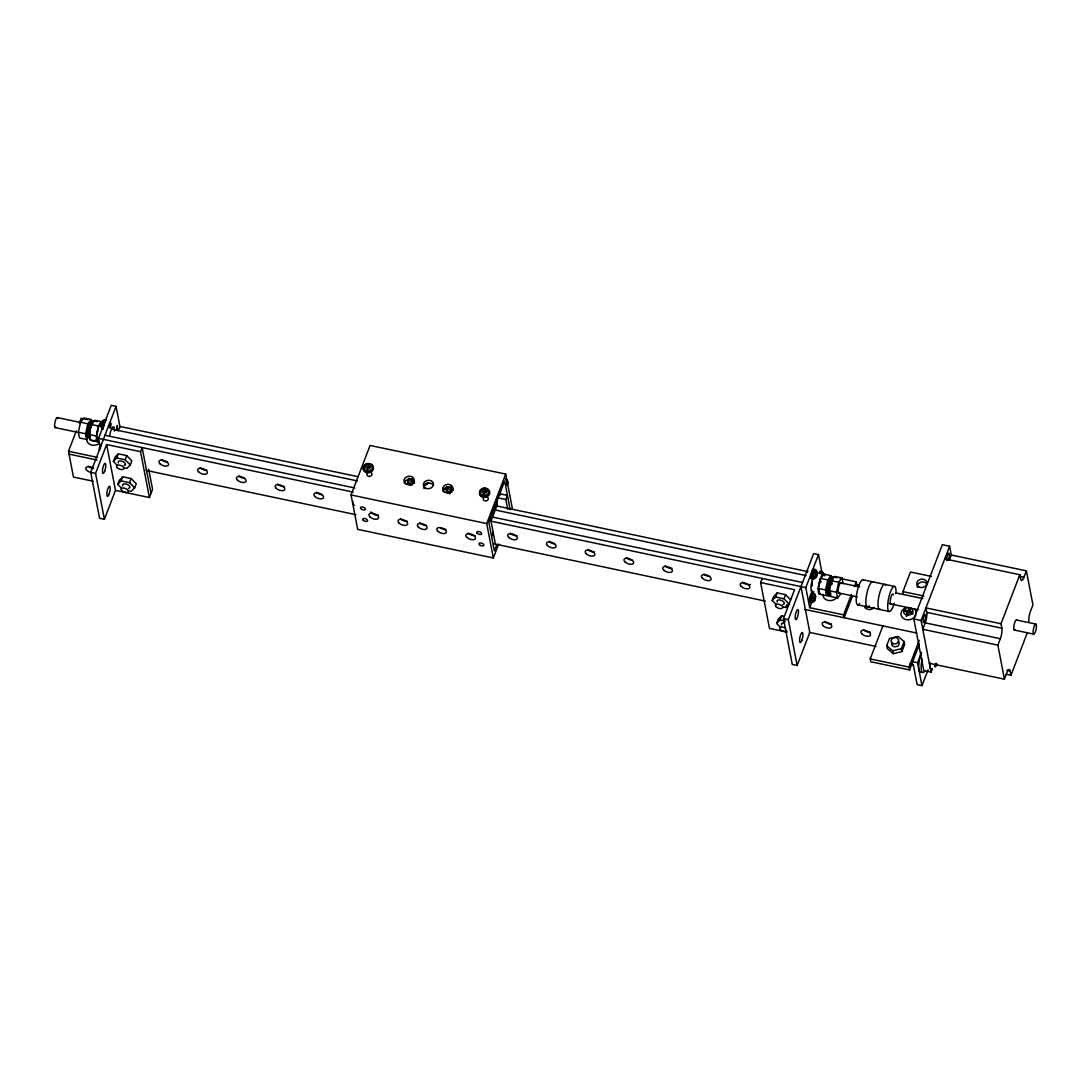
<?xml version="1.0" encoding="UTF-8"?>
<svg xmlns="http://www.w3.org/2000/svg" width="1091" height="1091" viewBox="0 0 1091 1091"><rect width="100%" height="100%" fill="white"/><g stroke="black" fill="none" stroke-linecap="round" stroke-linejoin="round"><path stroke-width="1.5" d="M88.262 435.977L88.044 432.104L88.262 435.977L90.226 435.855M411.048 484.759L412.589 478.635M449.901 493.828L451.347 486.818M811.868 575.612L812.236 573.143M88.098 433.441L88.044 434.736L90.035 434.668L89.967 433.045L87.989 432.991L88.126 430.59L90.076 431.204C88.548 427.631 95.272 421.658 91.835 421.999L90.458 422.353L89.039 426.049L90.948 426.608L91.767 424.726M449.806 492.982L449.806 492.941A4.978 4.091 -10.9 0 1 446.642 487.991L447.024 487.322A4.432 3.641 -10.9 0 0 448.796 491.482L450.965 491.932A4.432 3.641 -10.9 0 0 452.11 491.796M829.951 589.208L827.96 589.154L828.096 586.767L830.046 587.367L830.687 583.521L828.751 583.058L830.565 584.08L831.165 581.776L829.269 581.217L828.314 585.171L830.306 585.431M827.96 589.154L828.014 588.281L828.233 592.14L828.069 589.617L828.014 590.913L830.006 590.831M830.783 584.435L831.124 581.639M89.503 435.5L89.298 437.436L86.189 436.7M88.098 431.013L88.371 428.927L90.335 429.254M828.069 587.176L828.342 585.103M831.587 584.149L831.901 582.199L831.015 582.949M88.998 435.554L88.616 437.505L87.689 436.195L88.248 434.477L86.394 434.123M828.969 591.717L828.587 593.681L826.733 593.327M90.717 427.358L88.78 426.895L88.371 428.927M88.385 437.368L86.734 439.509L79.466 437.968L78.361 432.241L80.557 422.231L83.843 417.948L91.112 419.476L91.671 422.34M86.734 439.509L85.63 433.768L87.812 423.758L91.112 419.476M102.008 421.781L98.722 426.063L96.526 436.073L97.631 441.8L90.362 440.273L89.257 434.545L91.453 424.522L94.74 420.24L102.008 421.781A10.255 2.659 -78.1 0 0 97.017 432.268A10.255 2.659 -78.1 0 0 98.367 441.678M829.174 592.454L826.705 595.672L819.436 594.131L818.332 588.404L820.527 578.394L823.814 574.111L831.083 575.653L831.642 578.516M826.705 595.672L825.601 589.945L827.796 579.921L831.083 575.653M840.902 593.695L837.602 597.977L830.333 596.436L829.228 590.708L831.424 580.698L834.724 576.416L841.979 577.944L843.084 583.685M837.602 597.977L836.497 592.236L838.693 582.226L841.979 577.944M88.78 426.895L89.298 425.04L91.194 425.613L90.948 426.608M89.039 426.049L89.298 425.04M829.269 581.217L828.628 583.63M831.451 577.753L831.806 578.175C836.238 578.789 827.142 576.675 829.01 582.212L830.919 582.785L831.165 581.776M88.057 437.041L88.248 434.477M91.344 425.517L89.476 424.863L89.871 423.499L91.739 424.154M89.476 424.863L90.458 422.353L92.299 423.076M832.269 579.239L831.71 580.317L829.842 579.662L829.446 581.039L830.428 578.516L832.269 579.239L833.238 578.503M830.019 592.999L828.587 593.681L827.66 592.358L828.219 590.64L826.364 590.286L826.678 591.022M101.504 422.435L101.299 423.063A2.728 0.709 -78.1 0 0 100.918 425.681L101.068 426.472A2.728 0.709 -78.1 0 0 102.09 425.49L101.504 422.435A2.728 0.709 -78.1 0 1 102.54 421.453L102.649 421.767M100.904 445.36L100.563 446.369A4.432 1.146 -78.1 0 0 100.072 448.606M807.395 572.12L807.804 571.057M936.937 663.874L936.201 665.796A4.623 1.2 -78.1 0 1 934.837 666.601L934.592 665.265A4.623 1.2 -78.1 0 1 934.605 664.269M89.926 424.004L91.003 421.699L92.817 422.449M829.896 580.167L830.974 577.875L832.788 578.625M830.919 582.785L831.71 580.317M93.253 481.24L73.465 477.067L68.501 451.265L76.343 430.836M79.357 422.981L81.17 418.262L87.621 419.626M102.077 423.226L100.958 426.158L101.818 428.299A4.432 1.146 -78.1 0 0 102.745 428.136M100.481 448.401L98.545 438.364L111.214 405.361L116.055 406.384L120.16 427.672M115.482 490.391L149.385 497.551L140.562 451.688L106.645 444.542L115.482 490.391L104.395 519.275L99.554 518.252L90.717 472.389L116.055 406.384M104.395 519.275L95.572 473.412L106.645 444.542M118.169 431L119.928 426.445L357.998 476.685M117.405 465.584L113.369 461.411L114.95 457.279L118.333 453.856L126.774 455.629L131.834 460.852L130.252 464.971L126.856 468.407L124.047 467.807M113.369 461.411L116.751 457.975L118.333 453.856M130.252 464.971L125.192 459.761L126.774 455.629M121.824 488.509L117.787 484.336L119.369 480.217L122.751 476.781L131.193 478.554L136.252 483.777L134.657 487.895L131.275 491.332L128.465 490.745M117.787 484.336L121.169 480.899L122.751 476.781M140.562 451.688L142.144 447.569L150.981 493.418M134.657 487.895L129.611 482.686L131.193 478.554M149.385 497.551L152.563 489.286L148.69 469.239M498.682 544.054L493.337 557.978L357.684 529.353L351.07 494.959L370.067 445.455L505.719 474.08L512.334 508.461M493.337 557.978L486.709 523.585L505.719 474.08M491.605 536.649L493.187 532.531M507.751 509.347L505.856 499.528L507.438 495.396L499.364 493.691M496.8 544.641L494.359 550.982L488.85 522.33L504.683 481.063L510.206 509.729M787.225 632.153L769.469 628.402L760.632 582.553L762.214 578.435M776.233 604.619L772.196 600.459L773.778 596.327L777.174 592.89L785.602 594.677L790.661 599.886M772.196 600.459L775.578 597.022L777.174 592.89M782.874 606.855L785.684 607.455L789.079 604.019L784.02 598.795L785.602 594.677M780.651 627.557L776.615 623.384L778.197 619.252L781.579 615.815L784.402 616.415M776.615 623.384L779.997 619.947L781.579 615.815M785.684 607.455L786.747 604.7M800.971 586.603L809.808 632.466L797.139 665.469L792.284 664.446L783.461 618.597L794.548 589.713L760.632 582.553M797.139 665.469L788.302 619.62L813.641 553.601L818.482 554.623L822.028 573.007M852.589 595.713L844.148 617.711L843.588 614.847L809.686 607.687L805.813 587.626L818.482 554.623M811.118 578.121L815.495 576.962L817.077 572.257A2.728 0.709 -78.1 0 0 816.273 572.72L816.041 573.239A2.728 0.709 -78.1 0 0 815.454 576.484L815.604 577.275A2.728 0.709 -78.1 0 0 816.409 576.798L816.627 576.28A2.728 0.709 -78.1 0 0 817.227 573.034L816.327 570.429A4.432 1.146 -78.1 0 0 815.018 571.193L814.65 572.025A4.432 1.146 -78.1 0 0 813.681 577.303L813.927 578.585A4.432 1.146 -78.1 0 0 815.236 577.821M809.686 607.687L812.099 601.4M828.178 595.713L829.392 592.536L829.678 593.968M829.31 595.945L830.524 592.768L830.81 594.2M843.588 614.847L851.43 594.418M854.458 586.563L856.258 581.844L840.111 578.435M919.454 644.099L909.539 669.942L870.782 661.76L870.223 658.896L882.892 625.893M903.498 594.486L902.939 591.622L910.467 572.025L931.455 576.443M886.71 645.654L889.465 638.467L898.152 636.408L904.084 641.549L904.644 644.413L901.875 651.6L893.188 653.659L887.256 648.518L886.71 645.654L892.643 650.781L893.188 653.659M907.453 611.751L906.512 616.36L907.453 611.751L903.73 610.974M908.107 612.228L909.048 607.619L908.107 612.228L905.625 611.71M907.371 615.174L908.585 611.996L912.321 612.787L912.594 614.219M909.239 612.46L910.18 607.864L910.453 609.296L909.321 609.051M901.875 651.6L901.33 648.736L904.084 641.549M932.232 668.947L931.032 672.097L923.763 670.57L913.822 618.979L942.338 544.709L949.606 546.25L951.284 555.019L949.306 560.16M931.032 672.097L921.09 620.52L949.606 546.25M997.87 645.136L1000.338 638.699A7.692 1.991 -78.1 0 0 1001.893 628.211L1001.02 623.738L925.945 607.892L926.805 612.365A7.692 1.991 -78.1 0 1 925.25 622.852L922.781 629.289L997.87 645.136L1004.429 679.175L929.341 663.328M909.539 669.942L908.98 667.078L919.236 640.362M910.03 663.874L913.249 664.555L917.122 684.616L921.963 685.639L917.545 662.714L921.199 653.195M921.963 685.639L928.059 669.779M934.755 666.328L935.969 663.151M1001.02 623.738L1019.84 574.725L944.751 558.878M1019.84 574.725L1020.699 579.185A7.692 1.991 -78.1 0 0 1023.903 577.303L1026.372 570.866L951.284 555.019M1004.429 679.175L1006.898 672.738A7.692 1.991 -78.1 0 1 1010.102 670.842L1010.962 675.315L1006.066 674.279M1010.962 675.315L1027.34 632.63M90.348 423.513L91.48 421.59L93.267 422.34M810.804 596.177L811.227 595.331M818.755 573.307L819.177 572.339A5.128 1.323 -78.1 0 1 820.882 572.039M819.982 573.648L820.391 572.707A4.978 1.296 -78.1 0 1 822.137 573.28M821.25 574.207L821.618 573.375A4.432 1.146 -78.1 0 1 822.928 572.598L823.773 574.739M814.418 596.859L814.636 596.341A2.728 0.709 -78.1 0 1 815.441 595.863L815.591 596.654A2.728 0.709 -78.1 0 1 815.004 599.9L814.772 600.418A2.728 0.709 -78.1 0 1 813.968 600.882L813.818 600.105A2.728 0.709 -78.1 0 1 814.418 596.859L815.004 599.9M813.968 600.596L813.6 601.427A4.432 1.146 -78.1 0 1 812.304 602.205L812.045 600.923A4.432 1.146 -78.1 0 1 813.013 595.645L813.395 594.813A4.432 1.146 -78.1 0 1 814.691 594.036L815.55 596.177L813.859 600.568L809.495 601.741M408.757 478.308L408.266 479.194A4.432 3.641 -10.9 0 0 410.039 483.299L412.207 483.749A4.432 3.641 -10.9 0 0 414.444 483.231M408.457 479.467L407.884 480.49A5.128 4.214 -10.9 0 0 409.943 485.236M480.354 491.059L479.781 492.096A5.128 4.214 -10.9 0 0 482.427 497.073A5.128 4.214 -10.9 0 0 488.891 495.178L489.477 494.141A5.128 4.214 -10.9 0 0 484.909 488.863M363.917 466.866L363.521 467.562A5.128 4.214 -10.9 0 0 366.167 472.539A5.128 4.214 -10.9 0 0 372.631 470.63L373.204 469.607A5.128 4.214 -10.9 0 0 369.944 464.452L368.322 463.484A4.432 3.641 -10.9 0 0 364.394 465.38L363.521 466.866A4.978 4.091 -10.9 0 0 366.085 471.707A4.978 4.091 -10.9 0 0 372.372 469.853L372.917 468.857A4.978 4.091 -10.9 0 0 370.367 464.03L368.799 464.234L366.781 472.703M365.376 465.884L365.676 465.339A2.728 2.237 -10.9 0 1 368.09 464.18L369.426 464.452A2.728 2.237 -10.9 0 1 370.517 466.975L370.217 467.521A2.728 2.237 -10.9 0 1 367.803 468.694L366.467 468.407A2.728 2.237 -10.9 0 1 365.376 465.884L370.517 466.975M414.116 480.926A2.728 2.237 -10.9 0 1 412.166 481.622L410.83 481.349A2.728 2.237 -10.9 0 1 409.739 478.826L409.943 478.458M428.054 482.522L427.481 483.558A5.128 4.214 -10.9 0 1 424.263 485.577M481.636 490.432L481.949 489.873A2.728 2.237 -10.9 0 1 484.363 488.713L485.686 488.986A2.728 2.237 -10.9 0 1 486.791 491.509L486.477 492.055A2.728 2.237 -10.9 0 1 484.063 493.227L482.74 492.941A2.728 2.237 -10.9 0 1 481.636 490.432L486.791 491.509M116.505 430.4L117.419 425.422L116.328 430.427M90.048 436.823L87.444 437.082M892.643 650.781L901.33 648.736M826.16 592.863L828.028 593.218M827.414 593.259L829.269 593.599M85.834 435.841L87.689 436.195M825.805 592.004L827.66 592.358M1019.008 576.266L1023.903 577.303M409.739 478.826L413.598 479.645M452.356 487.813L448.496 487.009A2.728 2.237 -10.9 0 0 449.587 489.518L450.924 489.804A2.728 2.237 -10.9 0 0 453.338 488.632M497.782 497.823L505.856 499.528M863.117 579.785L894.606 586.44M90.853 420.308L97.317 421.671M496.187 505.856L807.517 571.561M830.428 576.389L836.879 577.753M902.939 591.622L923.941 596.041M855.985 584.531L859.313 585.24M895.984 592.972L922.877 598.577M80.557 422.231L87.812 423.758M91.453 424.522L98.722 426.063M820.527 578.394L827.796 579.921M831.424 580.698L838.693 582.226M57.318 417.58L80.666 422.517M112.359 429.199L357.507 480.94M494.264 509.797L806.126 575.612M841.147 583.003L859.49 586.876M1016.498 620.015L1035.877 624.107A5.128 1.323 -78.1 0 1 1035.332 631.975A5.128 1.323 -78.1 0 1 1033.136 631.253A5.128 1.323 -78.1 0 1 1035.877 624.107M104.968 435.268L354.711 487.963M491.223 516.779L802.553 582.485M78.361 432.241L85.63 433.768M89.257 434.545L96.526 436.073M818.332 588.404L825.601 589.945M829.228 590.708L836.497 592.236M55.123 427.59L78.47 432.527M838.952 593.013L857.294 596.886M889.165 603.609L918.227 609.746M1014.303 630.025L1033.682 634.116M926.805 612.365L1001.893 628.211M98.545 438.364L353.116 492.096M489.641 520.898L805.813 587.626M907.835 610.796L904.098 610.005L904.371 611.437M908.953 611.028L912.69 611.819M910.48 612.733L912.962 613.251M351.07 494.959L486.709 523.585M857.649 604.823L889.124 611.465M913.822 618.979L921.09 620.52M925.25 622.852L1000.338 638.699M116.751 457.975L125.192 459.761M775.578 597.022L784.02 598.795M68.501 451.265L97.563 457.402M69.047 454.129L97.085 460.047M146.099 470.398L355.871 514.666M494.059 543.836L765.432 601.1M804.967 609.446L916.808 633.053M90.717 472.389L95.572 473.412M783.461 618.597L788.302 619.62M121.169 480.899L129.611 482.686M779.997 619.947L785.629 621.134M1006.829 670.16L1010.102 670.842M809.386 632.371L876.059 646.445M912.703 661.692L917.545 662.714M913.508 665.346L910.276 664.664L912.499 665.387M870.223 658.896L908.98 667.078M811.199 601.441A5.128 1.323 -78.1 0 1 809.427 601.332A5.128 1.323 -78.1 0 1 810.518 594.745L810.954 593.777A5.128 1.323 -78.1 0 1 812.168 592.604L813.859 593.886A4.978 1.296 -78.1 0 0 812.168 594.145L811.745 595.086A4.978 1.296 -78.1 0 0 810.695 601.468A4.978 1.296 -78.1 0 0 812.4 601.591M822.082 572.448L823.091 573.102M816.504 570.934L815.482 570.279A4.978 1.296 -78.1 0 0 813.791 570.525L813.381 571.466A4.978 1.296 -78.1 0 0 812.29 577.398A4.978 1.296 -78.1 0 0 813.613 578.653M102.69 428.477L101.572 427.017A4.432 1.146 -78.1 0 1 102.199 422.749L102.54 421.74A4.432 1.146 -78.1 0 1 104.204 420.13L105.759 420.471A4.978 1.296 -78.1 0 0 103.686 421.699L103.304 422.817A4.978 1.296 -78.1 0 0 103.154 429.322M486.204 488.986L484.595 488.018A4.432 3.641 -10.9 0 0 480.667 489.914L479.795 491.414A4.978 4.091 -10.9 0 0 482.358 496.241A4.978 4.091 -10.9 0 0 488.632 494.4L489.191 493.391A4.978 4.091 -10.9 0 0 484.759 488.277M831.806 578.175L832.01 579.103M91.835 421.999L92.039 422.926M1026.372 570.866L1032.932 604.905L1030.463 611.342A7.692 1.991 -78.1 0 0 1028.908 621.829M908.585 611.996L908.871 613.428M856.258 581.844L856.817 584.708M816.041 573.239L816.627 576.28M496.76 501.696L497.319 504.56L490.977 521.062L495.396 543.986M483.04 497.237L485.059 488.768L486.75 488.468A4.432 3.641 -10.9 0 1 488.536 492.573L488.032 493.459A4.432 3.641 -10.9 0 1 484.118 495.355L481.949 494.905A4.432 3.641 -10.9 0 1 480.163 490.8L480.354 490.405A4.978 4.091 -10.9 0 1 483.463 488.441M814.868 594.54L814.936 595.318A4.432 1.146 -78.1 0 1 814.922 596.272M99.431 443.341A7.692 6.328 -10.9 0 1 91.017 444.855A7.692 6.328 -10.9 0 1 86.694 439.046M96.008 440.123A4.623 3.805 -10.9 0 1 93.676 440.669L91.412 440.191A4.623 3.805 -10.9 0 1 89.339 436.905M781.647 624.979A3.846 1.95 21 0 1 784.634 623.016M786.816 631.021A3.846 1.95 21 0 1 781.729 630.612A3.846 1.95 21 0 1 780.42 627.311A3.846 1.95 21 0 1 785.738 628.307M874.123 607.36A5.128 4.214 -10.9 0 1 868.913 609.528A5.128 4.214 -10.9 0 1 864.863 606.473M865.313 608.246A5.128 4.214 -10.9 0 1 866.131 606.105M831.451 623.957A5.128 2.605 21 0 1 824.632 621.515M870.209 632.139A5.128 2.605 21 0 1 863.39 629.684M122.819 485.931A3.846 1.95 21 0 1 124.592 483.831A3.846 1.95 21 0 1 129.338 485.904A3.846 1.95 21 0 1 128.397 488.359M91.18 472.553A5.128 2.605 21 0 1 85.944 467.644A5.128 2.605 21 0 1 93.676 468.38M92.776 468.421A5.128 2.605 21 0 1 88.303 466.102M364.094 466.525A5.128 4.214 -10.9 0 1 366.058 464.943M498.996 493.8A2.564 1.296 21 0 1 500.292 494.905M506.879 482.767A4.432 2.25 21 0 0 507.765 481.281L507.492 480.599A4.432 2.25 21 0 0 505.256 478.69M505.583 478.663A2.728 1.377 21 0 1 506.388 479.495L506.551 479.904A2.728 1.377 21 0 1 506.347 480.599M506.879 484.09A4.978 2.523 21 0 0 507.888 482.413L507.588 481.663A4.978 2.523 21 0 0 506.129 480.163M506.606 485.209A5.128 2.605 21 0 0 507.629 483.477L507.329 482.699A5.128 2.605 21 0 0 506.701 481.908M482.317 489.477A5.128 4.214 -10.9 0 1 483.572 489.027M404.475 483.381A5.128 4.214 -10.9 0 1 409.18 479.085A5.128 4.214 -10.9 0 1 414.553 482.113M423.949 488.563A5.128 4.214 -10.9 0 1 427.249 483.49A5.128 4.214 -10.9 0 1 433.482 485.195M443.232 491.55A5.128 4.214 -10.9 0 1 447.924 487.268A5.128 4.214 -10.9 0 1 453.31 490.295M407.311 521.239A5.128 2.605 21 0 1 400.492 518.798M426.676 525.33A5.128 2.605 21 0 1 419.858 522.889M446.055 529.421A5.128 2.605 21 0 1 440.123 527.73M475.13 535.558A5.128 2.605 21 0 1 468.312 533.117M378.236 515.116A5.128 2.605 21 0 1 370.804 511.87M487.118 496.991A2.564 2.114 -10.9 0 1 487.732 500.033A2.564 2.114 -10.9 0 1 483.995 500.496A2.564 2.114 -10.9 0 1 484.022 497.373M371.363 472.785A2.564 2.114 -10.9 0 1 369.985 476.358A2.564 2.114 -10.9 0 1 367.04 473.808M932.096 668.415A7.692 1.991 -78.1 0 1 930.309 662.933M777.228 602.055A3.846 1.95 21 0 1 779.001 599.955A3.846 1.95 21 0 1 783.761 602.027A3.846 1.95 21 0 1 782.806 604.482M836.947 597.336A7.692 6.328 -10.9 0 1 828.178 600.445A7.692 6.328 -10.9 0 1 822.914 594.377M831.097 595.85A4.623 3.805 -10.9 0 1 829.896 596L827.633 595.522A4.623 3.805 -10.9 0 1 826.733 594.936M915.881 615.01A7.692 6.328 -10.9 0 1 903.634 618.611A7.692 6.328 -10.9 0 1 905.148 608.014M914.299 608.887A7.692 6.328 -10.9 0 1 916.249 613.36M908.817 610.292A3.846 3.164 -10.9 0 1 909.799 610.387M839.484 592.508A5.128 1.323 -78.1 0 1 838.393 588.199A5.128 1.323 -78.1 0 1 841.175 583.235M831.587 584.721A5.128 1.323 -78.1 0 1 831.969 583.562M820.173 594.009A10.255 2.659 -78.1 0 1 819.396 581.994A10.255 2.659 -78.1 0 1 824.796 575.871M827.51 590.381A5.128 1.323 -78.1 0 1 827.946 583.958A5.128 1.323 -78.1 0 1 830.278 580.93M830.565 582.417A5.128 1.323 -78.1 0 1 830.401 584.762M820.677 582.43A5.128 1.323 -78.1 0 1 821.073 581.258M87.826 434.491A5.128 1.323 -78.1 0 1 87.648 429.077A5.128 1.323 -78.1 0 1 90.021 424.481M921.063 671.933A12.819 3.328 -78.1 0 1 918.704 666.369A12.819 3.328 -78.1 0 1 921.513 652.418M924.527 671.456A12.819 3.328 -78.1 0 1 922.14 659.046M811.895 585.799A7.692 1.991 -78.1 0 1 812.099 583.93M815.945 575.98A4.432 1.146 -78.1 0 1 815.604 576.975M814.295 569.87A5.128 1.323 -78.1 0 0 812.577 570.157L812.154 571.125A5.128 1.323 -78.1 0 0 811.036 577.234A5.128 1.323 -78.1 0 0 812.386 578.544M814.8 597.35A4.432 1.146 -78.1 0 1 814.309 599.586M812.659 593.477A5.128 1.323 -78.1 0 1 812.74 594.363M816.545 572.584A10.255 2.659 -78.1 0 1 817.132 573.143M813.736 591.677A10.255 2.659 -78.1 0 1 811.077 590.026A10.255 2.659 -78.1 0 1 812.468 579.185M823.323 574.316A2.728 0.709 -78.1 0 1 823.678 574.425M812.44 591.349A8.973 2.332 -78.1 0 1 811.595 589.808M811.472 586.331A8.973 2.332 -78.1 0 1 812.14 581.858M819.709 592.89A8.973 2.332 -78.1 0 1 818.7 589.795M818.986 585.69A8.973 2.332 -78.1 0 1 819.982 581.148M820.664 579.116A8.973 2.332 -78.1 0 1 823.541 575.366M109.673 435.691A7.692 1.991 -78.1 0 1 112.728 427.167A7.692 1.991 -78.1 0 1 114.405 431.136M103.781 426.867A5.128 1.323 -78.1 0 1 104.491 423.022L104.886 421.862A5.128 1.323 -78.1 0 1 106.523 419.721M100.904 445.06A2.728 0.709 -78.1 0 0 99.881 446.055L99.663 446.669A2.728 0.709 -78.1 0 0 99.281 449.301L99.431 450.092A2.728 0.709 -78.1 0 0 99.786 450.201M97.399 440.068A8.973 2.332 -78.1 0 1 96.894 437.464M97.181 433.345A8.973 2.332 -78.1 0 1 97.604 431.054M100.372 423.84A8.973 2.332 -78.1 0 1 101.095 423.144M898.248 641.303A3.846 3.164 -10.9 0 1 896.188 646.663A3.846 3.164 -10.9 0 1 891.77 642.831M55.914 427.14A5.128 1.323 -78.1 0 1 54.959 422.176A5.128 1.323 -78.1 0 1 57.809 418.467M917.395 587.381A5.128 4.214 -10.9 0 1 920.695 582.308A5.128 4.214 -10.9 0 1 926.927 584.012M1015.08 629.562A5.128 1.323 -78.1 0 1 1014.003 625.252A5.128 1.323 -78.1 0 1 1016.785 620.288M946.729 560.46A4.105 1.064 -78.1 0 1 947.656 554.583A4.105 1.064 -78.1 0 1 949.32 554.31A4.105 1.064 -78.1 0 1 948.093 560.229M750.444 584.421A5.128 2.605 21 0 1 742.712 582.226M709.668 576.525A5.128 2.605 21 0 1 703.954 574.043M672.029 568.316A5.128 2.605 21 0 1 665.21 565.861M632.153 560.174A5.128 2.605 21 0 1 626.452 557.692M517.011 535.599A5.128 2.605 21 0 1 510.179 533.158M554.651 543.823A5.128 2.605 21 0 1 548.937 541.327M594.513 551.951A5.128 2.605 21 0 1 587.694 549.509M354.466 505.324A5.128 2.605 21 0 1 353.579 504.56M352.966 503.769A5.128 2.605 21 0 1 353.034 501.696M322.118 494.741A5.128 2.605 21 0 1 316.417 492.259M284.478 486.518A5.128 2.605 21 0 1 277.659 484.077M167.1 462.025A5.128 2.605 21 0 1 161.4 459.543M206.963 470.166A5.128 2.605 21 0 1 200.144 467.725M244.616 478.39A5.128 2.605 21 0 1 238.902 475.894M448.701 493.418A5.128 4.214 -10.9 0 1 446.642 488.673M412.316 484.922A4.978 4.091 -10.9 0 1 407.884 479.808M891.142 603.896A5.128 1.323 -78.1 0 1 890.747 597.882A5.128 1.323 -78.1 0 1 893.447 594.827M894.225 603.2A12.819 3.328 -78.1 0 1 887.91 609.269A12.819 3.328 -78.1 0 1 891.565 589.358A12.819 3.328 -78.1 0 1 895.984 593.599M880.355 609.269A12.819 3.328 -78.1 0 1 879.005 595.863A12.819 3.328 -78.1 0 1 885.647 585.09M869.282 605.71A12.819 3.328 -78.1 0 1 866.295 596.572A12.819 3.328 -78.1 0 1 872.814 581.83M859.599 603.664A12.819 3.328 -78.1 0 1 856.871 592.904A12.819 3.328 -78.1 0 1 863.854 580.48M124.674 465.257A3.846 1.95 21 0 1 123.979 465.434M118.401 463.007A3.846 1.95 21 0 1 121.865 461.166A3.846 1.95 21 0 1 125.165 464.93M446.846 487.636A5.128 4.214 -10.9 0 1 443.628 489.668M446.587 486.859A4.978 4.091 -10.9 0 1 443.464 488.836M427.208 482.781A4.978 4.091 -10.9 0 1 425.299 484.309M425.763 483.708A3.846 3.164 -10.9 0 1 424.931 484.227M109.455 426.826C110.818 432.718 112.114 416.026 109.455 426.826M903.839 610.469L903.621 611.465A4.623 3.805 -10.9 0 0 905.694 614.751L907.957 615.229A4.623 3.805 -10.9 0 0 912.062 613.251L912.799 611.328A4.623 3.805 -10.9 0 0 910.712 608.042L908.462 607.564A4.623 3.805 -10.9 0 0 904.357 609.542L903.839 610.469M364.08 465.871L363.917 466.198A4.432 3.641 -10.9 0 0 365.676 470.357L367.844 470.821A4.432 3.641 -10.9 0 0 371.772 468.925L372.276 468.025A4.432 3.641 -10.9 0 0 370.49 463.934A4.978 4.091 -10.9 0 0 364.08 465.871M861.808 633.816A5.128 2.605 21 0 0 870.195 635.589A5.128 2.605 21 0 0 865.177 630.407A5.128 2.605 21 0 0 861.808 633.816M823.05 625.634A5.128 2.605 21 0 0 831.451 627.407A5.128 2.605 21 0 0 826.419 622.225A5.128 2.605 21 0 0 823.05 625.634M801.817 640.362A5.128 1.323 -78.1 0 0 802.362 632.494A5.128 1.323 -78.1 0 0 799.608 639.64A5.128 1.323 -78.1 0 0 801.817 640.362M797.398 617.438A5.128 1.323 -78.1 0 0 797.944 609.569A5.128 1.323 -78.1 0 0 795.203 616.715A5.128 1.323 -78.1 0 0 797.398 617.438M121.701 490.65A3.846 1.95 21 0 0 127.988 491.986A3.846 1.95 21 0 0 124.224 488.1A3.846 1.95 21 0 0 121.701 490.65M104.654 471.244A5.128 1.323 -78.1 0 0 105.2 463.375A5.128 1.323 -78.1 0 0 102.459 470.521A5.128 1.323 -78.1 0 0 104.654 471.244M109.073 494.168A5.128 1.323 -78.1 0 0 109.618 486.3A5.128 1.323 -78.1 0 0 106.877 493.446A5.128 1.323 -78.1 0 0 109.073 494.168M360.998 508.747A2.564 1.296 21 0 0 365.199 509.62A2.564 1.296 21 0 0 362.689 507.029A2.564 1.296 21 0 0 360.998 508.747M479.481 544.736A2.564 1.296 21 0 0 483.668 545.623A2.564 1.296 21 0 0 481.158 543.032A2.564 1.296 21 0 0 479.481 544.736M363.208 520.202A2.564 1.296 21 0 0 367.408 521.089A2.564 1.296 21 0 0 364.899 518.498A2.564 1.296 21 0 0 363.208 520.202M477.272 533.281A2.564 1.296 21 0 0 481.458 534.167A2.564 1.296 21 0 0 478.949 531.576A2.564 1.296 21 0 0 477.272 533.281M398.897 522.93A5.128 2.605 21 0 0 407.298 524.703A5.128 2.605 21 0 0 402.265 519.507A5.128 2.605 21 0 0 398.897 522.93M418.276 527.021A5.128 2.605 21 0 0 426.676 528.78A5.128 2.605 21 0 0 421.644 523.598A5.128 2.605 21 0 0 418.276 527.021M437.655 531.099A5.128 2.605 21 0 0 446.042 532.872A5.128 2.605 21 0 0 441.023 527.689A5.128 2.605 21 0 0 437.655 531.099M466.716 537.236A5.128 2.605 21 0 0 475.117 539.009A5.128 2.605 21 0 0 470.085 533.826A5.128 2.605 21 0 0 466.716 537.236M369.835 516.793A5.128 2.605 21 0 0 378.222 518.566A5.128 2.605 21 0 0 373.204 513.384A5.128 2.605 21 0 0 369.835 516.793M406.234 484.145A5.128 4.214 -10.9 0 0 414.103 480.354A5.128 4.214 -10.9 0 0 406.711 476.794A5.128 4.214 -10.9 0 0 406.234 484.145M425.613 488.236A5.128 4.214 -10.9 0 0 433.482 484.431A5.128 4.214 -10.9 0 0 426.09 480.872A5.128 4.214 -10.9 0 0 425.613 488.236M444.978 492.327A5.128 4.214 -10.9 0 0 452.86 488.523A5.128 4.214 -10.9 0 0 445.455 484.963A5.128 4.214 -10.9 0 0 444.978 492.327M776.11 606.773A3.846 1.95 21 0 0 782.411 608.096A3.846 1.95 21 0 0 778.633 604.209A3.846 1.95 21 0 0 776.11 606.773M892.752 643.54A3.846 3.164 -10.9 0 0 898.657 640.69A3.846 3.164 -10.9 0 0 893.106 638.03A3.846 3.164 -10.9 0 0 892.752 643.54M919.045 587.053A5.128 4.214 -10.9 0 0 926.927 583.262A5.128 4.214 -10.9 0 0 919.522 579.703A5.128 4.214 -10.9 0 0 919.045 587.053M924.868 620.847A4.105 1.064 -78.1 0 0 925.304 614.547A4.105 1.064 -78.1 0 0 923.109 620.261A4.105 1.064 -78.1 0 0 924.868 620.847M702.372 578.175A5.128 2.605 21 0 0 710.759 579.948A5.128 2.605 21 0 0 705.741 574.752A5.128 2.605 21 0 0 702.372 578.175M741.13 586.358A5.128 2.605 21 0 0 749.517 588.117A5.128 2.605 21 0 0 744.498 582.935A5.128 2.605 21 0 0 741.13 586.358M663.614 569.993A5.128 2.605 21 0 0 672.015 571.766A5.128 2.605 21 0 0 666.983 566.584A5.128 2.605 21 0 0 663.614 569.993M624.87 561.81A5.128 2.605 21 0 0 633.257 563.583A5.128 2.605 21 0 0 628.239 558.401A5.128 2.605 21 0 0 624.87 561.81M586.112 553.642A5.128 2.605 21 0 0 594.5 555.401A5.128 2.605 21 0 0 589.481 550.219A5.128 2.605 21 0 0 586.112 553.642M547.355 545.459A5.128 2.605 21 0 0 555.742 547.232A5.128 2.605 21 0 0 550.723 542.05A5.128 2.605 21 0 0 547.355 545.459M508.597 537.277A5.128 2.605 21 0 0 516.998 539.049A5.128 2.605 21 0 0 511.965 533.867A5.128 2.605 21 0 0 508.597 537.277M314.835 496.378A5.128 2.605 21 0 0 323.222 498.151A5.128 2.605 21 0 0 318.19 492.968A5.128 2.605 21 0 0 314.835 496.378M276.078 488.209A5.128 2.605 21 0 0 284.465 489.968A5.128 2.605 21 0 0 279.446 484.786A5.128 2.605 21 0 0 276.078 488.209M237.32 480.026A5.128 2.605 21 0 0 245.707 481.799A5.128 2.605 21 0 0 240.688 476.617A5.128 2.605 21 0 0 237.32 480.026M198.562 471.844A5.128 2.605 21 0 0 206.949 473.617A5.128 2.605 21 0 0 201.93 468.434A5.128 2.605 21 0 0 198.562 471.844M159.804 463.661A5.128 2.605 21 0 0 168.205 465.434A5.128 2.605 21 0 0 163.173 460.252A5.128 2.605 21 0 0 159.804 463.661M117.282 467.725A3.846 1.95 21 0 0 123.583 469.062A3.846 1.95 21 0 0 119.805 465.175A3.846 1.95 21 0 0 117.282 467.725"/></g></svg>
